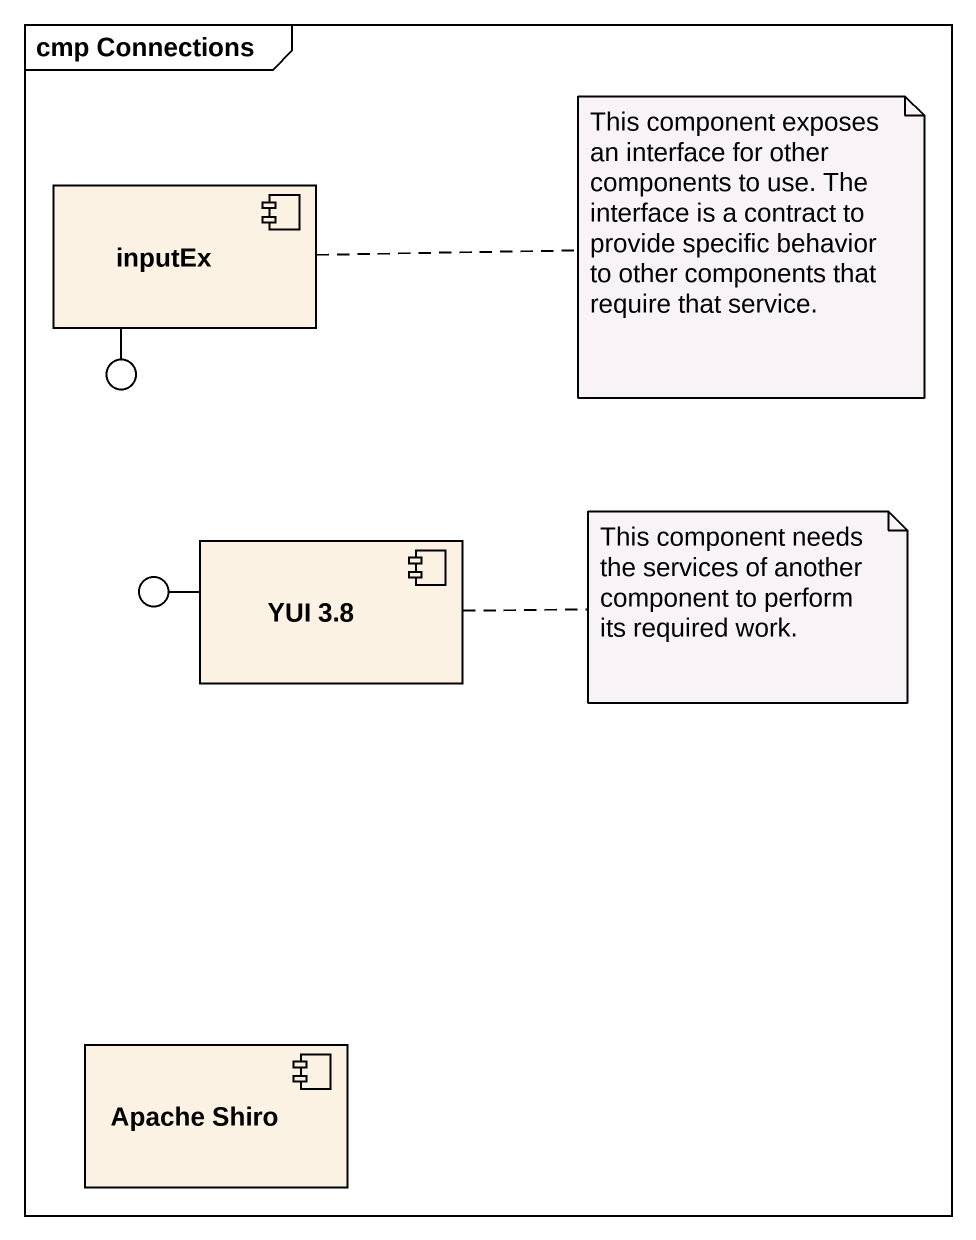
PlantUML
@startuml
mainframe cmp Connections
component inputEx
() " " as lollipop1
component "YUI 3.8" as YUI_3_8
() " " as lollipop2
component "Apache Shiro" as Apache_Shiro
inputEx -- lollipop1
YUI_3_8 -left- lollipop2
note right of inputEx : This component exposes an interface for other components to use. The interface is a contract to provide specific behavior to other components that require that service.
note right of YUI_3_8 : This component needs the services of another component to perform its required work.
@enduml
